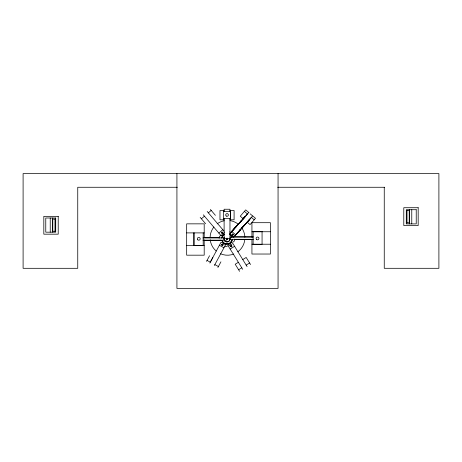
<?xml version="1.0" encoding="UTF-8"?>
<svg xmlns="http://www.w3.org/2000/svg" width="462" height="462" viewBox="0 0 462 462"><rect width="100%" height="100%" fill="white"/><g stroke="black" fill="none" stroke-linecap="round" stroke-linejoin="round"><path stroke-width="0.69" d="M229.579 239.634L229.574 240.153L229.568 239.576M227.269 238.889L226.813 238.941L227.24 238.779M232.178 239.761C231.52 244.883 223.631 245.593 222.072 240.662A2.72 2.72 0 0 1 220.085 240.044M223.879 243.047L223.735 243.399A2.454 2.454 0 0 0 223.648 244.034M230.446 234.361L230.278 234.765L231.993 237.312M232.028 240.24C231.012 244.641 224.399 245.374 222.418 241.331M222.014 237.364L222.667 235.972L224.116 234.581M206.531 261.353L209.569 255.705M210.533 261.717L221.003 242.273L225.595 244.745L214.362 265.517M209.835 263.08L212.855 257.473M217.897 267.469L220.934 261.827M225.416 241.395L226.767 239.241M223.394 234.627C223.169 235.637 224.723 233.801 223.556 234.465M223.625 235.695A2.628 2.628 0 0 0 222.973 235.487L221.829 237.953A5.255 5.255 0 0 1 222.973 235.487L224.532 234.274M244.652 217.221L245.368 216.314M249.324 219.716L248.608 220.622L250.208 218.734M231.422 231.866L232.011 231.127M233.333 229.776L234.09 228.823M235.967 234.529L235.377 235.268L237.849 232.45L237.064 233.431M238.046 232.224L237.289 233.177L240.431 229.585L239.582 230.636M233.108 230.024L233.888 229.042M249.116 219.958L234.043 236.798M236.7 225.93L235.891 226.94L238.889 223.504M240.656 229.337L239.847 230.342L242.845 226.906L241.938 228.02M231.058 232.299L231.878 231.277M241.516 220.588L240.696 221.61L243.774 218.087L241.135 221.119M243.428 218.578L244.242 217.567M235.014 235.701L235.834 234.679L233.564 237.324L229.608 233.922M244.658 225.011L245.472 223.995M247.389 221.985L248.198 220.969M235.626 227.235L236.475 226.184L234.673 228.286M240.425 221.91L241.285 220.848L238.201 224.376L239.085 223.285M243.127 218.913L243.971 217.873M244.381 225.317L245.241 224.249M247.089 222.314L247.927 221.275M243.041 226.686L242.157 227.778L247.73 221.489M244.398 211.353L240.269 216.222L243.33 218.855L247.459 213.987L244.398 211.353L245.72 209.887L248.983 212.693M230.036 233.42L232.825 230.226M232.063 231.185L235.146 227.65M242.348 219.779L245.16 216.551L230.082 233.397M243.618 226.161L246.714 222.615M246.113 223.394L252.622 215.939L250.185 213.842M252.783 215.962L255.503 218.301L250.052 224.636L247.228 222.205M238.548 223.989L241.083 221.067M242.504 227.396L245.045 224.468M231.202 232.138L233.68 229.279M233.524 229.562L236.296 226.38M236.088 226.721L238.715 223.7M235.158 235.539L240.252 229.781M240.044 230.122L242.671 227.102M248.723 212.584L231.733 231.422L235.689 234.823L251.409 217.394M201.386 218.792L204.458 216.17M208.362 212.832L211.198 210.412M218.849 233.091L222.817 229.701M224.486 232.657L221.015 235.626L203.303 214.818M230.163 249.047L234.604 246.304M238.375 262.277L235.204 264.235L239.587 271.333M242.746 259.575L246.182 257.455L250.566 264.553M238.617 269.762L241.788 267.804M246.159 265.101L249.595 262.982M227.535 238.993L227.552 238.652M230.861 237.22L231.941 236.781A5.33 5.33 0 0 0 230.272 234.586M227.385 241.765L228.141 241.568M226.617 238.646L226.594 238.987M177.339 187.266L77.749 187.266L77.749 268.307L23.1 268.307L23.1 173.597L438.9 173.597L438.9 268.301L384.251 268.301L384.251 187.226M277.656 187.266L384.465 187.266M224.203 210.539L219.97 210.539L219.97 219.802L224.203 219.802M229.851 210.539L234.09 210.539L234.09 219.802L229.851 219.802M409.661 210.655L406.56 210.655L406.56 222.846L409.661 222.846M223.504 211.429L230.561 211.429L230.561 218.642L223.504 218.642M52.339 219.057L55.44 219.057L55.44 231.243L52.339 231.243M251.934 231.745L270.426 231.745M186.671 232.894L204.198 232.894M233.784 236.775L253.112 236.775M230.047 237.087L253.112 237.087M203.401 237.647L219.866 237.647M202.91 237.953L224.532 237.953M230.047 239.293L253.112 239.293M234.5 239.599L253.112 239.599M202.91 240.153L224.532 240.153M203.401 240.471L221.298 240.471M251.934 244.225L270.426 244.225M186.671 245.374L204.198 245.374M226.565 238.941L226.686 238.623M219.375 245.293L223.966 247.765M207.034 260.418L210.314 262.185M214.842 264.622L218.399 266.539M229.666 234.378L231.606 236.423M251.357 217.336L254.181 219.768M210.395 209.471L215.407 215.338M207.207 211.481L224.116 231.219M200.179 217.377L205.596 223.724M247.089 266.603L232.848 243.468L228.407 246.206L242.712 269.306M228.528 243.855L228.551 244.034A2.454 2.454 0 0 1 224.879 246.154M411.769 209.713L411.769 223.903M409.453 209.713L409.453 223.903M409.205 210.655L409.205 222.846M407.016 210.655L407.016 222.846M278.06 173.597L278.06 288.404L176.923 288.404L176.923 173.597M251.934 237.295L251.934 222.696L270.426 222.696L270.426 254.031L251.934 254.031L251.934 239.374M233.067 236.775L233.067 237.191M230.457 210.539L230.457 219.802M229.966 211.429L229.966 209.24L224.11 209.24L224.11 211.429M229.966 218.642L229.966 238.513L224.11 238.513L224.11 218.642M223.498 210.539L223.498 219.802M204.198 237.745L204.198 223.845L186.671 223.845L186.671 255.18L204.198 255.18L204.198 239.83M203.188 232.871L203.188 245.541L193.532 245.541L193.532 232.871M194.236 232.871L194.236 245.541M54.984 219.057L54.984 231.243M52.795 219.057L52.795 231.243M52.547 218L52.547 232.184M50.231 218L50.231 232.184M244.773 239.784A17.389 17.389 0 0 1 237.815 251.83M233.841 254.025A17.389 17.389 0 0 1 220.536 253.777M216.141 251.016A17.389 17.389 0 0 1 210.21 239.784M210.1 237.838A17.389 17.389 0 0 1 213.894 226.992M217.163 223.845A17.389 17.389 0 0 1 224.255 220.749M230.082 220.64A17.389 17.389 0 0 1 238.334 224.243M241.863 228.043A17.389 17.389 0 0 1 244.866 237.191M232.213 234.523A0.583 0.52 42.1 0 1 232.813 233.963A0.583 0.52 42.1 0 1 233.275 234.748A0.583 0.52 42.1 0 1 232.438 234.904M222.147 233.108A0.583 0.526 -40.5 0 1 221.506 232.525A0.583 0.526 -40.5 0 1 222.343 232.074A0.583 0.526 -40.5 0 1 222.407 232.963M222.759 240.69A2.628 2.628 0 0 1 222.072 240.662M219.121 238.196A2.72 2.72 0 0 1 222.973 235.487M230.584 241.817A2.379 2.379 0 0 0 231.179 242.001L231.537 242.152A2.472 2.472 0 0 0 234.569 239.12M229.764 231.826A2.628 2.628 0 0 1 230.532 233.685M232.288 239.518A5.33 5.33 0 0 1 222.078 240.812M221.731 238.074A5.33 5.33 0 0 1 223.787 234.552M229.995 238.138A3.078 3.078 0 0 1 226.524 241.897A3.078 3.078 0 0 1 224.382 237.249M229.92 238.184A2.991 2.991 0 0 1 226.9 241.851A2.991 2.991 0 0 1 224.139 237.982M226.605 241.765A2.991 2.991 0 0 1 224.624 240.61M231.312 235.799L232.016 236.353L231.312 235.799M226.877 239.293L227.194 239.391L226.877 239.293M226.842 238.375L227.2 238.479L226.842 238.375M229.643 244.098L230.428 243.803L229.643 244.098M418.179 207.721L403.788 207.721L403.788 225.56L418.179 225.56L418.179 207.721M416.233 209.713L406.283 209.713L406.283 223.903L416.233 223.903L416.233 209.713M58.212 216.343L43.821 216.343L43.821 234.176L58.212 234.176L58.212 216.343M55.717 218L45.767 218L45.767 232.184L55.717 232.184L55.717 218M262.064 231.705L253.112 231.705L253.112 244.375L262.064 244.375L262.064 231.705M197.8 239.824A1.409 1.409 0 0 0 200.144 239.137A1.409 1.409 0 0 0 198.377 237.451A1.409 1.409 0 0 0 197.8 239.824M256.549 239.46A1.409 1.409 0 0 0 258.893 238.773A1.409 1.409 0 0 0 257.126 237.087A1.409 1.409 0 0 0 256.549 239.46M231.999 234.76A0.583 0.52 42.1 0 0 232.894 235.193A0.583 0.52 42.1 0 0 232.744 234.246A0.583 0.52 42.1 0 0 231.999 234.76M222.193 233.35A0.583 0.526 -40.5 0 0 222.759 232.525A0.583 0.526 -40.5 0 0 221.8 232.525A0.583 0.526 -40.5 0 0 222.193 233.35M231.214 246.858A0.583 0.526 -31.7 0 0 231.895 246.131A0.583 0.526 -31.7 0 0 230.948 245.98A0.583 0.526 -31.7 0 0 231.214 246.858M231.058 246.604A0.583 0.526 -31.7 0 0 231.745 245.876A0.583 0.526 -31.7 0 0 230.792 245.726A0.583 0.526 -31.7 0 0 231.058 246.604M221.812 245.074A0.583 0.543 28.3 0 0 222.788 245.299A0.583 0.543 28.3 0 0 222.453 244.386A0.583 0.543 28.3 0 0 221.812 245.074M221.933 244.848A0.583 0.543 28.3 0 0 222.909 245.074A0.583 0.543 28.3 0 0 222.574 244.161A0.583 0.543 28.3 0 0 221.933 244.848M226.282 216.06A1.346 1.346 0 0 0 228.372 215.038A1.346 1.346 0 0 0 226.438 213.739A1.346 1.346 0 0 0 226.282 216.06M226.646 239.507A0.733 0.733 0 0 0 227.772 238.912A0.733 0.733 0 0 0 226.692 238.236A0.733 0.733 0 0 0 226.646 239.507"/></g></svg>
